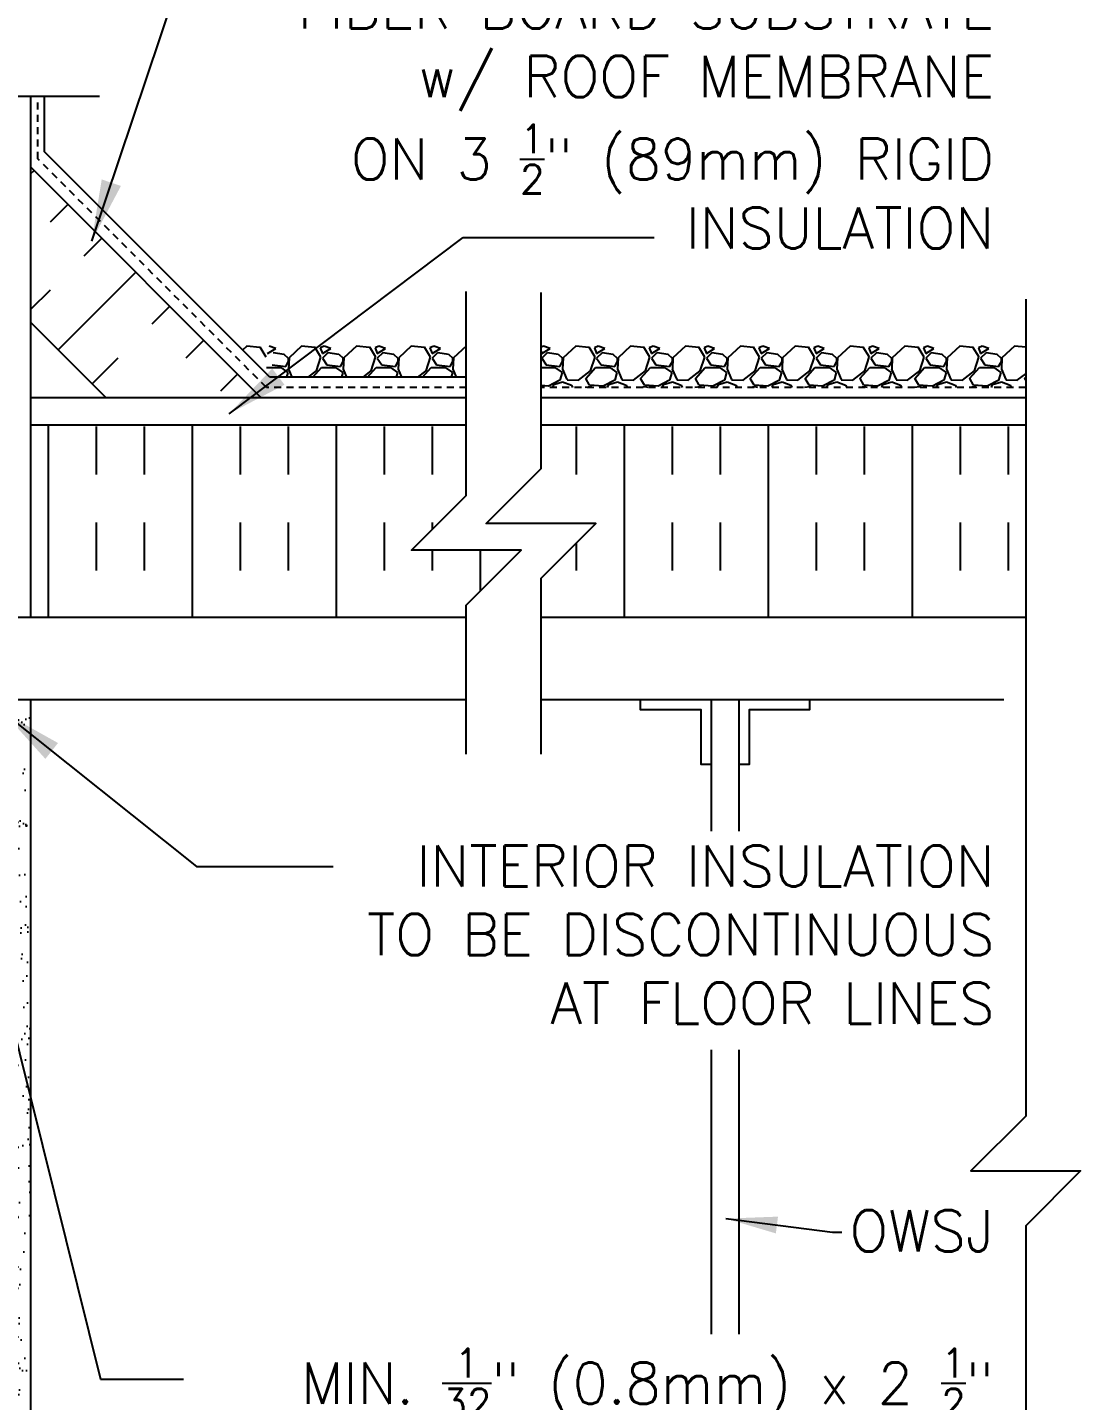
# Model space of a CAD drawing. Header units: inches. Extents: x 233.2 to 286, y 223.8 to 300.2.
# Drawn here: x 266.77 to 285.97, y 259.85 to 284.88 of the extents above; entities that cross this region are included whole.
import ezdxf

# ---------------------------------------------------------------- set-up
doc = ezdxf.new("R2010")
doc.units = ezdxf.units.IN
doc.header["$LTSCALE"] = 0.5
doc.header["$MEASUREMENT"] = 0
doc.linetypes.add('DASHED2', pattern=[0.375, 0.25, -0.125])
for name, color, linetype in [('HATCH', 12, 'Continuous'), ('line25', 2, 'Continuous'), ('LINE50', 5, 'Continuous'), ('LINE9', 9, 'Continuous'), ('TEXT', 4, 'Continuous')]:
    doc.layers.add(name, color=color, linetype=linetype)
doc.styles.add('DIM', font='romans.shx', dxfattribs={"width": 0.7})
doc.styles.add('ROMANS', font='romans.shx', dxfattribs={"height": 1.125})
doc.dimstyles.new('ext_12', dxfattribs={"dimscale": 12, "dimtxt": 0.09375, "dimasz": 0.09375, "dimexe": 0.09375, "dimexo": 0.0625, "dimgap": 0.0625, "dimtad": 1, "dimdec": 1, "dimzin": 3, "dimdsep": 46, "dimlunit": 4, "dimtxsty": 'DIM', "dimcen": 0.09, "dimdle": 0.09375, "dimclrt": 4, "dimadec": 0, "dimazin": 0, "dimtfac": 1, "dimtdec": 1, "dimtmove": 2, "dimatfit": 3, "dimfxl": 1, "dimfrac": 2, "dimtolj": 1, "dimtzin": 0, "dimarcsym": 0})

msp = doc.modelspace()

# ---------------------------------------------------------------- hatches: boundary and pattern name
at = {"layer": 'HATCH'}
h = msp.add_hatch(dxfattribs=at)
h.set_pattern_fill('INSUL', color=256, scale=7, angle=45, style=0)
h.set_pattern_definition([(45, (159.5282, 119.229), (-1.856155, 1.856155), []), (45, (158.9095, 119.8477), (-1.856155, 1.856155), [0.875, -0.875]), (45, (158.2908, 120.4664), (-1.856155, 1.856155), [0.875, -0.875])])
h.paths.add_polyline_path([(268.08, 278.255), (270.908, 278.255), (266.831, 282.332), (266.831, 279.503)])
h = msp.add_hatch(dxfattribs=at)
h.set_pattern_fill('INSUL', color=256, scale=7, angle=90, style=0)
h.set_pattern_definition([(90, (159.5282, 119.229), (-2.625, 2e-16), []), (90, (158.6532, 119.229), (-2.625, 2e-16), [0.875, -0.875]), (90, (157.7782, 119.229), (-2.625, 2e-16), [0.875, -0.875])])
h.paths.add_polyline_path([(274.769, 276.349), (274.769, 277.63), (266.831, 277.63), (266.831, 274.13), (274.769, 274.13), (274.769, 274.349), (275.769, 275.349), (273.769, 275.349)])
h.paths.add_polyline_path([(276.134, 277.63), (276.134, 276.84), (275.134, 275.84), (277.134, 275.84), (276.134, 274.84), (276.134, 274.13), (284.971, 274.13), (284.971, 277.63)])
h = msp.add_hatch(dxfattribs=at)
h.set_pattern_fill('AR-SAND', color=256, scale=0.25, style=0)
h.set_pattern_definition([(37.5, (-122.56163, 21.6559), (-0.01574834, 0.48170594), [0, -0.38, 0, -0.425, 0, -0.40625]), (7.5, (-122.5616, 21.6559), (0.4424442, 0.7055365), [0, -0.205, 0, -0.3425, 0, -0.13125]), (327.5, (-122.86913, 21.6559), (0.77853547, 0.00141476), [0, -0.125, 0, -0.45, 0, -0.5875]), (317.5, (-122.8691, 21.6559), (0.75153165, 0.2194189), [0, -0.0625, 0, -0.295, 0, -0.3375])])
h.paths.add_polyline_path([(266.331, 255.073), (266.331, 254.786), (266.831, 254.786), (266.831, 272.63), (266.597, 272.63), (266.331, 272.63)])

# ---------------------------------------------------------------- linework, layer by layer
for p, q in [((267.081, 282.612), (267.081, 283.63)), ((271.188, 278.505), (267.081, 282.612)), ((270.768, 279.069), (270.693, 279)), ((271.008, 279.048), (270.768, 279.068)), ((271.12, 278.869), (271.01, 279.049)), ((271.148, 278.939), (271.298, 279.029)), ((271.298, 279.029), (271.178, 279.069)), ((271.449, 278.919), (271.249, 278.949)), ((271.53, 278.847), (271.45, 278.917)), ((271.538, 278.859), (271.528, 278.649)), ((271.768, 279.069), (271.538, 278.859)), ((272.008, 279.048), (271.768, 279.068)), ((272.12, 278.869), (272.01, 279.049)), ((272.038, 278.619), (272.118, 278.869)), ((272.178, 279.069), (272.108, 279.039)), ((272.108, 279.039), (272.148, 278.939)), ((272.148, 278.939), (272.298, 279.029)), ((272.248, 278.949), (272.148, 278.849)), ((272.148, 278.849), (272.228, 278.729)), ((272.298, 279.029), (272.178, 279.069)), ((272.449, 278.919), (272.249, 278.949)), ((272.53, 278.847), (272.45, 278.917)), ((272.538, 278.859), (272.528, 278.649)), ((272.768, 279.069), (272.538, 278.859)), ((273.008, 279.048), (272.768, 279.068)), ((273.12, 278.869), (273.01, 279.049)), ((273.038, 278.619), (273.118, 278.869)), ((273.178, 279.069), (273.108, 279.039)), ((273.108, 279.039), (273.148, 278.939)), ((273.148, 278.939), (273.298, 279.029)), ((273.248, 278.949), (273.148, 278.849)), ((273.148, 278.849), (273.228, 278.729)), ((273.298, 279.029), (273.178, 279.069)), ((273.449, 278.919), (273.249, 278.949)), ((273.53, 278.847), (273.45, 278.917)), ((273.538, 278.859), (273.528, 278.649)), ((273.768, 279.069), (273.538, 278.859)), ((274.008, 279.048), (273.768, 279.068)), ((274.12, 278.869), (274.01, 279.049)), ((274.038, 278.619), (274.118, 278.869)), ((274.178, 279.069), (274.108, 279.039)), ((274.108, 279.039), (274.148, 278.939)), ((274.148, 278.939), (274.298, 279.029)), ((274.248, 278.949), (274.148, 278.849)), ((274.148, 278.849), (274.228, 278.729)), ((274.298, 279.029), (274.178, 279.069)), ((274.449, 278.919), (274.249, 278.949)), ((274.53, 278.847), (274.45, 278.917)), ((274.538, 278.859), (274.528, 278.649)), ((274.768, 279.069), (274.538, 278.859)), ((274.769, 279.068), (274.768, 279.068)), ((276.178, 279.069), (276.134, 279.05)), ((276.134, 278.974), (276.148, 278.939)), ((276.148, 278.939), (276.298, 279.029)), ((276.248, 278.949), (276.148, 278.849)), ((276.148, 278.849), (276.228, 278.729)), ((276.298, 279.029), (276.178, 279.069)), ((276.449, 278.919), (276.249, 278.949)), ((276.53, 278.847), (276.45, 278.917)), ((276.538, 278.859), (276.528, 278.649)), ((276.768, 279.069), (276.538, 278.859)), ((277.008, 279.048), (276.768, 279.068)), ((277.12, 278.869), (277.01, 279.049)), ((277.038, 278.619), (277.118, 278.869)), ((277.178, 279.069), (277.108, 279.039)), ((277.108, 279.039), (277.148, 278.939)), ((277.148, 278.939), (277.298, 279.029)), ((277.248, 278.949), (277.148, 278.849)), ((277.148, 278.849), (277.228, 278.729)), ((277.298, 279.029), (277.178, 279.069)), ((277.449, 278.919), (277.249, 278.949)), ((277.53, 278.847), (277.45, 278.917)), ((277.538, 278.859), (277.528, 278.649)), ((277.768, 279.069), (277.538, 278.859)), ((278.008, 279.048), (277.768, 279.068)), ((278.12, 278.869), (278.01, 279.049)), ((278.038, 278.619), (278.118, 278.869)), ((278.178, 279.069), (278.108, 279.039)), ((278.108, 279.039), (278.148, 278.939)), ((278.148, 278.939), (278.298, 279.029)), ((278.248, 278.949), (278.148, 278.849)), ((278.148, 278.849), (278.228, 278.729)), ((278.298, 279.029), (278.178, 279.069)), ((278.449, 278.919), (278.249, 278.949)), ((278.53, 278.847), (278.45, 278.917)), ((278.538, 278.859), (278.528, 278.649)), ((278.768, 279.069), (278.538, 278.859)), ((279.008, 279.048), (278.768, 279.068)), ((279.12, 278.869), (279.01, 279.049)), ((279.038, 278.619), (279.118, 278.869)), ((279.178, 279.069), (279.108, 279.039)), ((279.108, 279.039), (279.148, 278.939)), ((279.148, 278.939), (279.298, 279.029)), ((279.248, 278.949), (279.148, 278.849)), ((279.148, 278.849), (279.228, 278.729)), ((279.298, 279.029), (279.178, 279.069)), ((279.449, 278.919), (279.249, 278.949)), ((279.53, 278.847), (279.45, 278.917)), ((279.538, 278.859), (279.528, 278.649)), ((279.768, 279.069), (279.538, 278.859)), ((280.008, 279.048), (279.768, 279.068)), ((280.12, 278.869), (280.01, 279.049)), ((280.038, 278.619), (280.118, 278.869)), ((280.178, 279.069), (280.108, 279.039)), ((280.108, 279.039), (280.148, 278.939)), ((280.148, 278.939), (280.298, 279.029)), ((280.248, 278.949), (280.148, 278.849)), ((280.148, 278.849), (280.228, 278.729)), ((280.298, 279.029), (280.178, 279.069)), ((280.449, 278.919), (280.249, 278.949)), ((280.53, 278.847), (280.45, 278.917)), ((280.538, 278.859), (280.528, 278.649)), ((280.768, 279.069), (280.538, 278.859)), ((281.008, 279.048), (280.768, 279.068)), ((281.12, 278.869), (281.01, 279.049)), ((281.038, 278.619), (281.118, 278.869)), ((281.178, 279.069), (281.108, 279.039)), ((281.108, 279.039), (281.148, 278.939)), ((281.148, 278.939), (281.298, 279.029)), ((281.248, 278.949), (281.148, 278.849)), ((281.148, 278.849), (281.228, 278.729)), ((281.298, 279.029), (281.178, 279.069)), ((281.449, 278.919), (281.249, 278.949)), ((281.53, 278.847), (281.45, 278.917)), ((281.538, 278.859), (281.528, 278.649)), ((281.768, 279.069), (281.538, 278.859)), ((282.008, 279.048), (281.768, 279.068)), ((282.12, 278.869), (282.01, 279.049)), ((282.038, 278.619), (282.118, 278.869)), ((282.178, 279.069), (282.108, 279.039)), ((282.108, 279.039), (282.148, 278.939)), ((282.148, 278.939), (282.298, 279.029)), ((282.248, 278.949), (282.148, 278.849)), ((282.148, 278.849), (282.228, 278.729)), ((282.298, 279.029), (282.178, 279.069)), ((282.449, 278.919), (282.249, 278.949)), ((282.53, 278.847), (282.45, 278.917)), ((282.538, 278.859), (282.528, 278.649)), ((282.768, 279.069), (282.538, 278.859)), ((283.008, 279.048), (282.768, 279.068)), ((283.12, 278.869), (283.01, 279.049)), ((283.038, 278.619), (283.118, 278.869)), ((283.178, 279.069), (283.108, 279.039)), ((283.108, 279.039), (283.148, 278.939)), ((283.148, 278.939), (283.298, 279.029)), ((283.248, 278.949), (283.148, 278.849)), ((283.148, 278.849), (283.228, 278.729)), ((283.298, 279.029), (283.178, 279.069)), ((283.449, 278.919), (283.249, 278.949)), ((283.53, 278.847), (283.45, 278.917)), ((283.538, 278.859), (283.528, 278.649)), ((283.768, 279.069), (283.538, 278.859)), ((284.008, 279.048), (283.768, 279.068)), ((284.12, 278.869), (284.01, 279.049)), ((284.038, 278.619), (284.118, 278.869)), ((284.178, 279.069), (284.108, 279.039)), ((284.108, 279.039), (284.148, 278.939)), ((284.148, 278.939), (284.298, 279.029)), ((284.248, 278.949), (284.148, 278.849)), ((284.148, 278.849), (284.228, 278.729)), ((284.298, 279.029), (284.178, 279.069)), ((284.449, 278.919), (284.249, 278.949)), ((284.53, 278.847), (284.45, 278.917)), ((284.538, 278.859), (284.528, 278.649)), ((284.768, 279.069), (284.538, 278.859)), ((284.971, 279.051), (284.768, 279.068)), ((271.128, 278.679), (271.388, 278.679)), ((271.228, 278.729), (271.478, 278.699)), ((271.388, 278.681), (271.518, 278.591)), ((271.478, 278.699), (271.528, 278.789)), ((271.527, 278.651), (271.588, 278.505)), ((271.528, 278.789), (271.528, 278.849)), ((271.89, 278.505), (272.038, 278.62)), ((271.972, 278.505), (272.128, 278.679)), ((272.128, 278.679), (272.388, 278.679)), ((272.228, 278.729), (272.478, 278.699)), ((272.388, 278.681), (272.518, 278.591)), ((272.478, 278.699), (272.528, 278.789)), ((272.527, 278.651), (272.588, 278.505)), ((272.528, 278.789), (272.528, 278.849)), ((272.89, 278.505), (273.038, 278.62)), ((272.972, 278.505), (273.128, 278.679)), ((273.128, 278.679), (273.388, 278.679)), ((273.228, 278.729), (273.478, 278.699)), ((273.388, 278.681), (273.518, 278.591)), ((273.478, 278.699), (273.528, 278.789)), ((273.527, 278.651), (273.588, 278.505)), ((273.528, 278.789), (273.528, 278.849)), ((273.89, 278.505), (274.038, 278.62)), ((273.972, 278.505), (274.128, 278.679)), ((274.128, 278.679), (274.388, 278.679)), ((274.228, 278.729), (274.478, 278.699)), ((274.388, 278.681), (274.518, 278.591)), ((274.478, 278.699), (274.528, 278.789)), ((274.527, 278.651), (274.588, 278.505)), ((274.528, 278.789), (274.528, 278.849)), ((276.134, 278.679), (276.388, 278.679)), ((276.228, 278.729), (276.478, 278.699)), ((276.388, 278.681), (276.518, 278.591)), ((276.478, 278.699), (276.528, 278.789)), ((276.527, 278.651), (276.607, 278.461)), ((276.528, 278.789), (276.528, 278.849)), ((276.818, 278.45), (277.038, 278.62)), ((276.948, 278.479), (277.128, 278.679)), ((277.128, 278.679), (277.388, 278.679)), ((277.228, 278.729), (277.478, 278.699)), ((277.388, 278.681), (277.518, 278.591)), ((277.478, 278.699), (277.528, 278.789)), ((277.527, 278.651), (277.607, 278.461)), ((277.528, 278.789), (277.528, 278.849)), ((277.818, 278.45), (278.038, 278.62)), ((277.948, 278.479), (278.128, 278.679)), ((278.128, 278.679), (278.388, 278.679)), ((278.228, 278.729), (278.478, 278.699)), ((278.388, 278.681), (278.518, 278.591)), ((278.478, 278.699), (278.528, 278.789)), ((278.527, 278.651), (278.607, 278.461)), ((278.528, 278.789), (278.528, 278.849)), ((278.818, 278.45), (279.038, 278.62)), ((278.948, 278.479), (279.128, 278.679)), ((279.128, 278.679), (279.388, 278.679)), ((279.228, 278.729), (279.478, 278.699)), ((279.388, 278.681), (279.518, 278.591)), ((279.478, 278.699), (279.528, 278.789)), ((279.527, 278.651), (279.607, 278.461)), ((279.528, 278.789), (279.528, 278.849)), ((279.818, 278.45), (280.038, 278.62)), ((279.948, 278.479), (280.128, 278.679)), ((280.128, 278.679), (280.388, 278.679)), ((280.228, 278.729), (280.478, 278.699)), ((280.388, 278.681), (280.518, 278.591)), ((280.478, 278.699), (280.528, 278.789)), ((280.527, 278.651), (280.607, 278.461)), ((280.528, 278.789), (280.528, 278.849)), ((280.818, 278.45), (281.038, 278.62)), ((280.948, 278.479), (281.128, 278.679)), ((281.128, 278.679), (281.388, 278.679)), ((281.228, 278.729), (281.478, 278.699)), ((281.388, 278.681), (281.518, 278.591)), ((281.478, 278.699), (281.528, 278.789)), ((281.527, 278.651), (281.607, 278.461)), ((281.528, 278.789), (281.528, 278.849)), ((281.818, 278.45), (282.038, 278.62)), ((281.948, 278.479), (282.128, 278.679)), ((282.128, 278.679), (282.388, 278.679)), ((282.228, 278.729), (282.478, 278.699)), ((282.388, 278.681), (282.518, 278.591)), ((282.478, 278.699), (282.528, 278.789)), ((282.527, 278.651), (282.607, 278.461)), ((282.528, 278.789), (282.528, 278.849)), ((282.818, 278.45), (283.038, 278.62)), ((282.948, 278.479), (283.128, 278.679)), ((283.128, 278.679), (283.388, 278.679)), ((283.228, 278.729), (283.478, 278.699)), ((283.388, 278.681), (283.518, 278.591)), ((283.478, 278.699), (283.528, 278.789)), ((283.527, 278.651), (283.607, 278.461)), ((283.528, 278.789), (283.528, 278.849)), ((283.818, 278.45), (284.038, 278.62)), ((283.948, 278.479), (284.128, 278.679)), ((284.128, 278.679), (284.388, 278.679)), ((284.228, 278.729), (284.478, 278.699)), ((284.388, 278.681), (284.518, 278.591)), ((284.478, 278.699), (284.528, 278.789)), ((284.527, 278.651), (284.607, 278.461)), ((284.528, 278.789), (284.528, 278.849)), ((274.769, 278.505), (271.188, 278.505)), ((271.518, 278.589), (271.494, 278.505)), ((272.518, 278.589), (272.494, 278.505)), ((273.518, 278.589), (273.495, 278.505)), ((274.518, 278.589), (274.495, 278.505)), ((276.268, 278.341), (276.134, 278.351)), ((276.479, 278.448), (276.269, 278.338)), ((276.346, 278.317), (276.368, 278.369)), ((276.368, 278.369), (276.528, 278.419)), ((276.518, 278.589), (276.478, 278.449)), ((276.528, 278.419), (276.688, 278.359)), ((276.608, 278.458), (276.818, 278.448)), ((276.688, 278.359), (276.707, 278.317)), ((277.02, 278.359), (276.95, 278.479)), ((277.268, 278.341), (277.018, 278.361)), ((277.479, 278.448), (277.269, 278.338)), ((277.346, 278.317), (277.368, 278.369)), ((277.368, 278.369), (277.528, 278.419)), ((277.518, 278.589), (277.478, 278.449)), ((277.528, 278.419), (277.688, 278.359)), ((277.608, 278.458), (277.818, 278.448)), ((277.688, 278.359), (277.707, 278.317)), ((278.02, 278.359), (277.95, 278.479)), ((278.268, 278.341), (278.018, 278.361)), ((278.479, 278.448), (278.269, 278.338)), ((278.346, 278.317), (278.368, 278.369)), ((278.368, 278.369), (278.528, 278.419)), ((278.518, 278.589), (278.478, 278.449)), ((278.528, 278.419), (278.688, 278.359)), ((278.608, 278.458), (278.818, 278.448)), ((278.688, 278.359), (278.707, 278.317)), ((279.02, 278.359), (278.95, 278.479)), ((279.268, 278.341), (279.018, 278.361)), ((279.479, 278.448), (279.269, 278.338)), ((279.346, 278.317), (279.368, 278.369)), ((279.368, 278.369), (279.528, 278.419)), ((279.518, 278.589), (279.478, 278.449)), ((279.528, 278.419), (279.688, 278.359)), ((279.608, 278.458), (279.818, 278.448)), ((279.688, 278.359), (279.707, 278.317)), ((280.02, 278.359), (279.95, 278.479)), ((280.268, 278.341), (280.018, 278.361)), ((280.479, 278.448), (280.269, 278.338)), ((280.346, 278.317), (280.368, 278.369)), ((280.368, 278.369), (280.528, 278.419)), ((280.518, 278.589), (280.478, 278.449)), ((280.528, 278.419), (280.688, 278.359)), ((280.608, 278.458), (280.818, 278.448)), ((280.688, 278.359), (280.707, 278.317)), ((281.02, 278.359), (280.95, 278.479)), ((281.268, 278.341), (281.018, 278.361)), ((281.479, 278.448), (281.269, 278.338)), ((281.346, 278.317), (281.368, 278.369)), ((281.368, 278.369), (281.528, 278.419)), ((281.518, 278.589), (281.478, 278.449)), ((281.528, 278.419), (281.688, 278.359)), ((281.608, 278.458), (281.818, 278.448)), ((281.688, 278.359), (281.707, 278.317)), ((282.02, 278.359), (281.95, 278.479)), ((282.268, 278.341), (282.018, 278.361)), ((282.479, 278.448), (282.269, 278.338)), ((282.346, 278.317), (282.368, 278.369)), ((282.368, 278.369), (282.528, 278.419)), ((282.518, 278.589), (282.478, 278.449)), ((282.528, 278.419), (282.688, 278.359)), ((282.608, 278.458), (282.818, 278.448)), ((282.688, 278.359), (282.707, 278.317)), ((283.02, 278.359), (282.95, 278.479)), ((283.268, 278.341), (283.018, 278.361)), ((283.479, 278.448), (283.269, 278.338)), ((283.346, 278.317), (283.368, 278.369)), ((283.368, 278.369), (283.528, 278.419)), ((283.518, 278.589), (283.478, 278.449)), ((283.528, 278.419), (283.688, 278.359)), ((283.608, 278.458), (283.818, 278.448)), ((283.688, 278.359), (283.707, 278.317)), ((284.02, 278.359), (283.95, 278.479)), ((284.268, 278.341), (284.018, 278.361)), ((284.479, 278.448), (284.269, 278.338)), ((284.346, 278.317), (284.368, 278.369)), ((284.368, 278.369), (284.528, 278.419)), ((284.518, 278.589), (284.478, 278.449)), ((284.528, 278.419), (284.688, 278.359)), ((284.608, 278.458), (284.818, 278.448)), ((284.688, 278.359), (284.707, 278.317)), ((284.818, 278.45), (284.971, 278.568)), ((284.948, 278.479), (284.971, 278.505)), ((284.971, 278.442), (284.95, 278.479)), ((277.039, 278.328), (276.938, 278.317)), ((277.086, 278.317), (277.038, 278.329)), ((278.039, 278.328), (277.938, 278.317)), ((278.086, 278.317), (278.038, 278.329)), ((279.039, 278.328), (278.938, 278.317)), ((279.086, 278.317), (279.038, 278.329)), ((280.039, 278.328), (279.938, 278.317)), ((280.086, 278.317), (280.038, 278.329)), ((281.039, 278.328), (280.938, 278.317)), ((281.086, 278.317), (281.038, 278.329)), ((282.039, 278.328), (281.938, 278.317)), ((282.086, 278.317), (282.038, 278.329)), ((283.039, 278.328), (282.938, 278.317)), ((283.086, 278.317), (283.038, 278.329)), ((284.039, 278.328), (283.938, 278.317)), ((284.086, 278.317), (284.038, 278.329)), ((284.971, 278.321), (284.938, 278.317))]:
    msp.add_line(p, q, dxfattribs=at)
at = {"layer": 'line25'}
for p, q in [((266.831, 274.13), (266.831, 283.63)), ((271.033, 278.13), (266.831, 282.332)), ((268.205, 278.13), (266.831, 279.503))]:
    msp.add_line(p, q, dxfattribs=at)
at = {"layer": 'line25', "color": 192}
for p, q in [((265.894, 272.63), (274.769, 272.63)), ((276.134, 272.63), (284.572, 272.63))]:
    msp.add_line(p, q, dxfattribs=at)
at = {"layer": 'line25'}
for points in [[(274.769, 277.63), (266.831, 277.63)], [(284.971, 277.63), (276.134, 277.63)]]:
    msp.add_lwpolyline(points, dxfattribs=at)
at = {"layer": 'LINE50', "color": 9, "linetype": 'DASHED2'}
for p, q in [((266.956, 282.487), (266.956, 283.63)), ((271.126, 278.317), (266.956, 282.487)), ((274.769, 278.317), (271.126, 278.317)), ((284.971, 278.317), (276.134, 278.317))]:
    msp.add_line(p, q, dxfattribs=at)
at = {"layer": 'LINE50', "color": 9}
msp.add_line((266.831, 254.786), (266.831, 272.63), dxfattribs=at)
at = {"layer": 'LINE9'}
for p, q in [((259.925, 283.63), (268.081, 283.63)), ((261.725, 274.13), (274.769, 274.13)), ((276.134, 274.13), (284.971, 274.13)), ((279.238, 272.63), (279.238, 270.228)), ((279.738, 272.63), (279.738, 270.228)), ((279.238, 266.244), (279.238, 261.058)), ((279.738, 266.244), (279.738, 261.058))]:
    msp.add_line(p, q, dxfattribs=at)
for points in [[(274.769, 271.63), (274.769, 274.349), (275.769, 275.349), (273.769, 275.349), (274.769, 276.349), (274.768, 280.068)], [(276.134, 271.63), (276.134, 274.84), (277.134, 275.84), (275.134, 275.84), (276.134, 276.84), (276.134, 280.05)], [(284.971, 279.925), (284.971, 265.034), (283.971, 264.034), (284.971, 264.034), (285.971, 264.034), (284.971, 263.034), (284.971, 249.59)], [(274.769, 278.13), (266.831, 278.13)], [(284.971, 278.13), (276.134, 278.13)], [(279.238, 271.443), (279.051, 271.443), (279.051, 272.443), (277.949, 272.443), (277.949, 272.63), (281.027, 272.63), (281.027, 272.443), (279.926, 272.443), (279.926, 271.443), (279.738, 271.443)]]:
    msp.add_lwpolyline(points, dxfattribs=at)

# ---------------------------------------------------------------- texts
at = {"layer": 'TEXT', "char_height": 0.75, "style": 'ROMANS'}
for s, insert, width, attachment_point in [('\\A1;FIBER BOARD SUBSTRATE\\Pw/ ROOF MEMBRANE \\PON 3 {\\H0.7x;\\S1/2;}" (89mm) RIGID \\PINSULATION', (284.396, 285.611), 26.1134, 3), ('\\A1;INTERIOR INSULATION TO BE DISCONTINUOUS AT FLOOR LINES', (284.404, 268.344), 13.00001, 6), ('\\A1;OWSJ', (284.394, 262.943), 12.22718, 6), ('\\A1;MIN. {\\H0.7x;\\S1/32;}" (0.8mm) x 2 {\\H0.7x;\\S1/2;}" (63.5mm) GALVANIZED STEEL CHANNEL CAP TO PROVIDE THERMAL BARRIER PROTECTION  ', (284.393, 257.791), 16.71576, 6)]:
    msp.add_mtext(s, dxfattribs=dict(at, insert=insert, width=width, attachment_point=attachment_point))

# ---------------------------------------------------------------- leaders
at = {"layer": 'TEXT'}
for points, override in [([(267.94, 280.984), (270.453, 288.463), (274.889, 288.463)], {"dimgap": 0.0625, "dimtad": 0}), ([(270.445, 277.838), (274.715, 281.05), (278.197, 281.05)], {"dimgap": 0.0625, "dimtad": 0}), ([(265.019, 272.63), (268.1, 260.239), (269.616, 260.239)], {"dimgap": 0.0625, "dimtad": 0}), ([(266.331, 272.392), (269.852, 269.586), (272.345, 269.586)], {"dimgap": 0.0625, "dimtad": 0}), ([(279.505, 263.166), (281.449, 262.92), (281.617, 262.92)], {"dimasz": 0.078125, "dimgap": 0.0625, "dimtad": 0})]:
    msp.add_leader(points, dimstyle='ext_12', override=override, dxfattribs=at)

doc.saveas('drawing.dxf')
